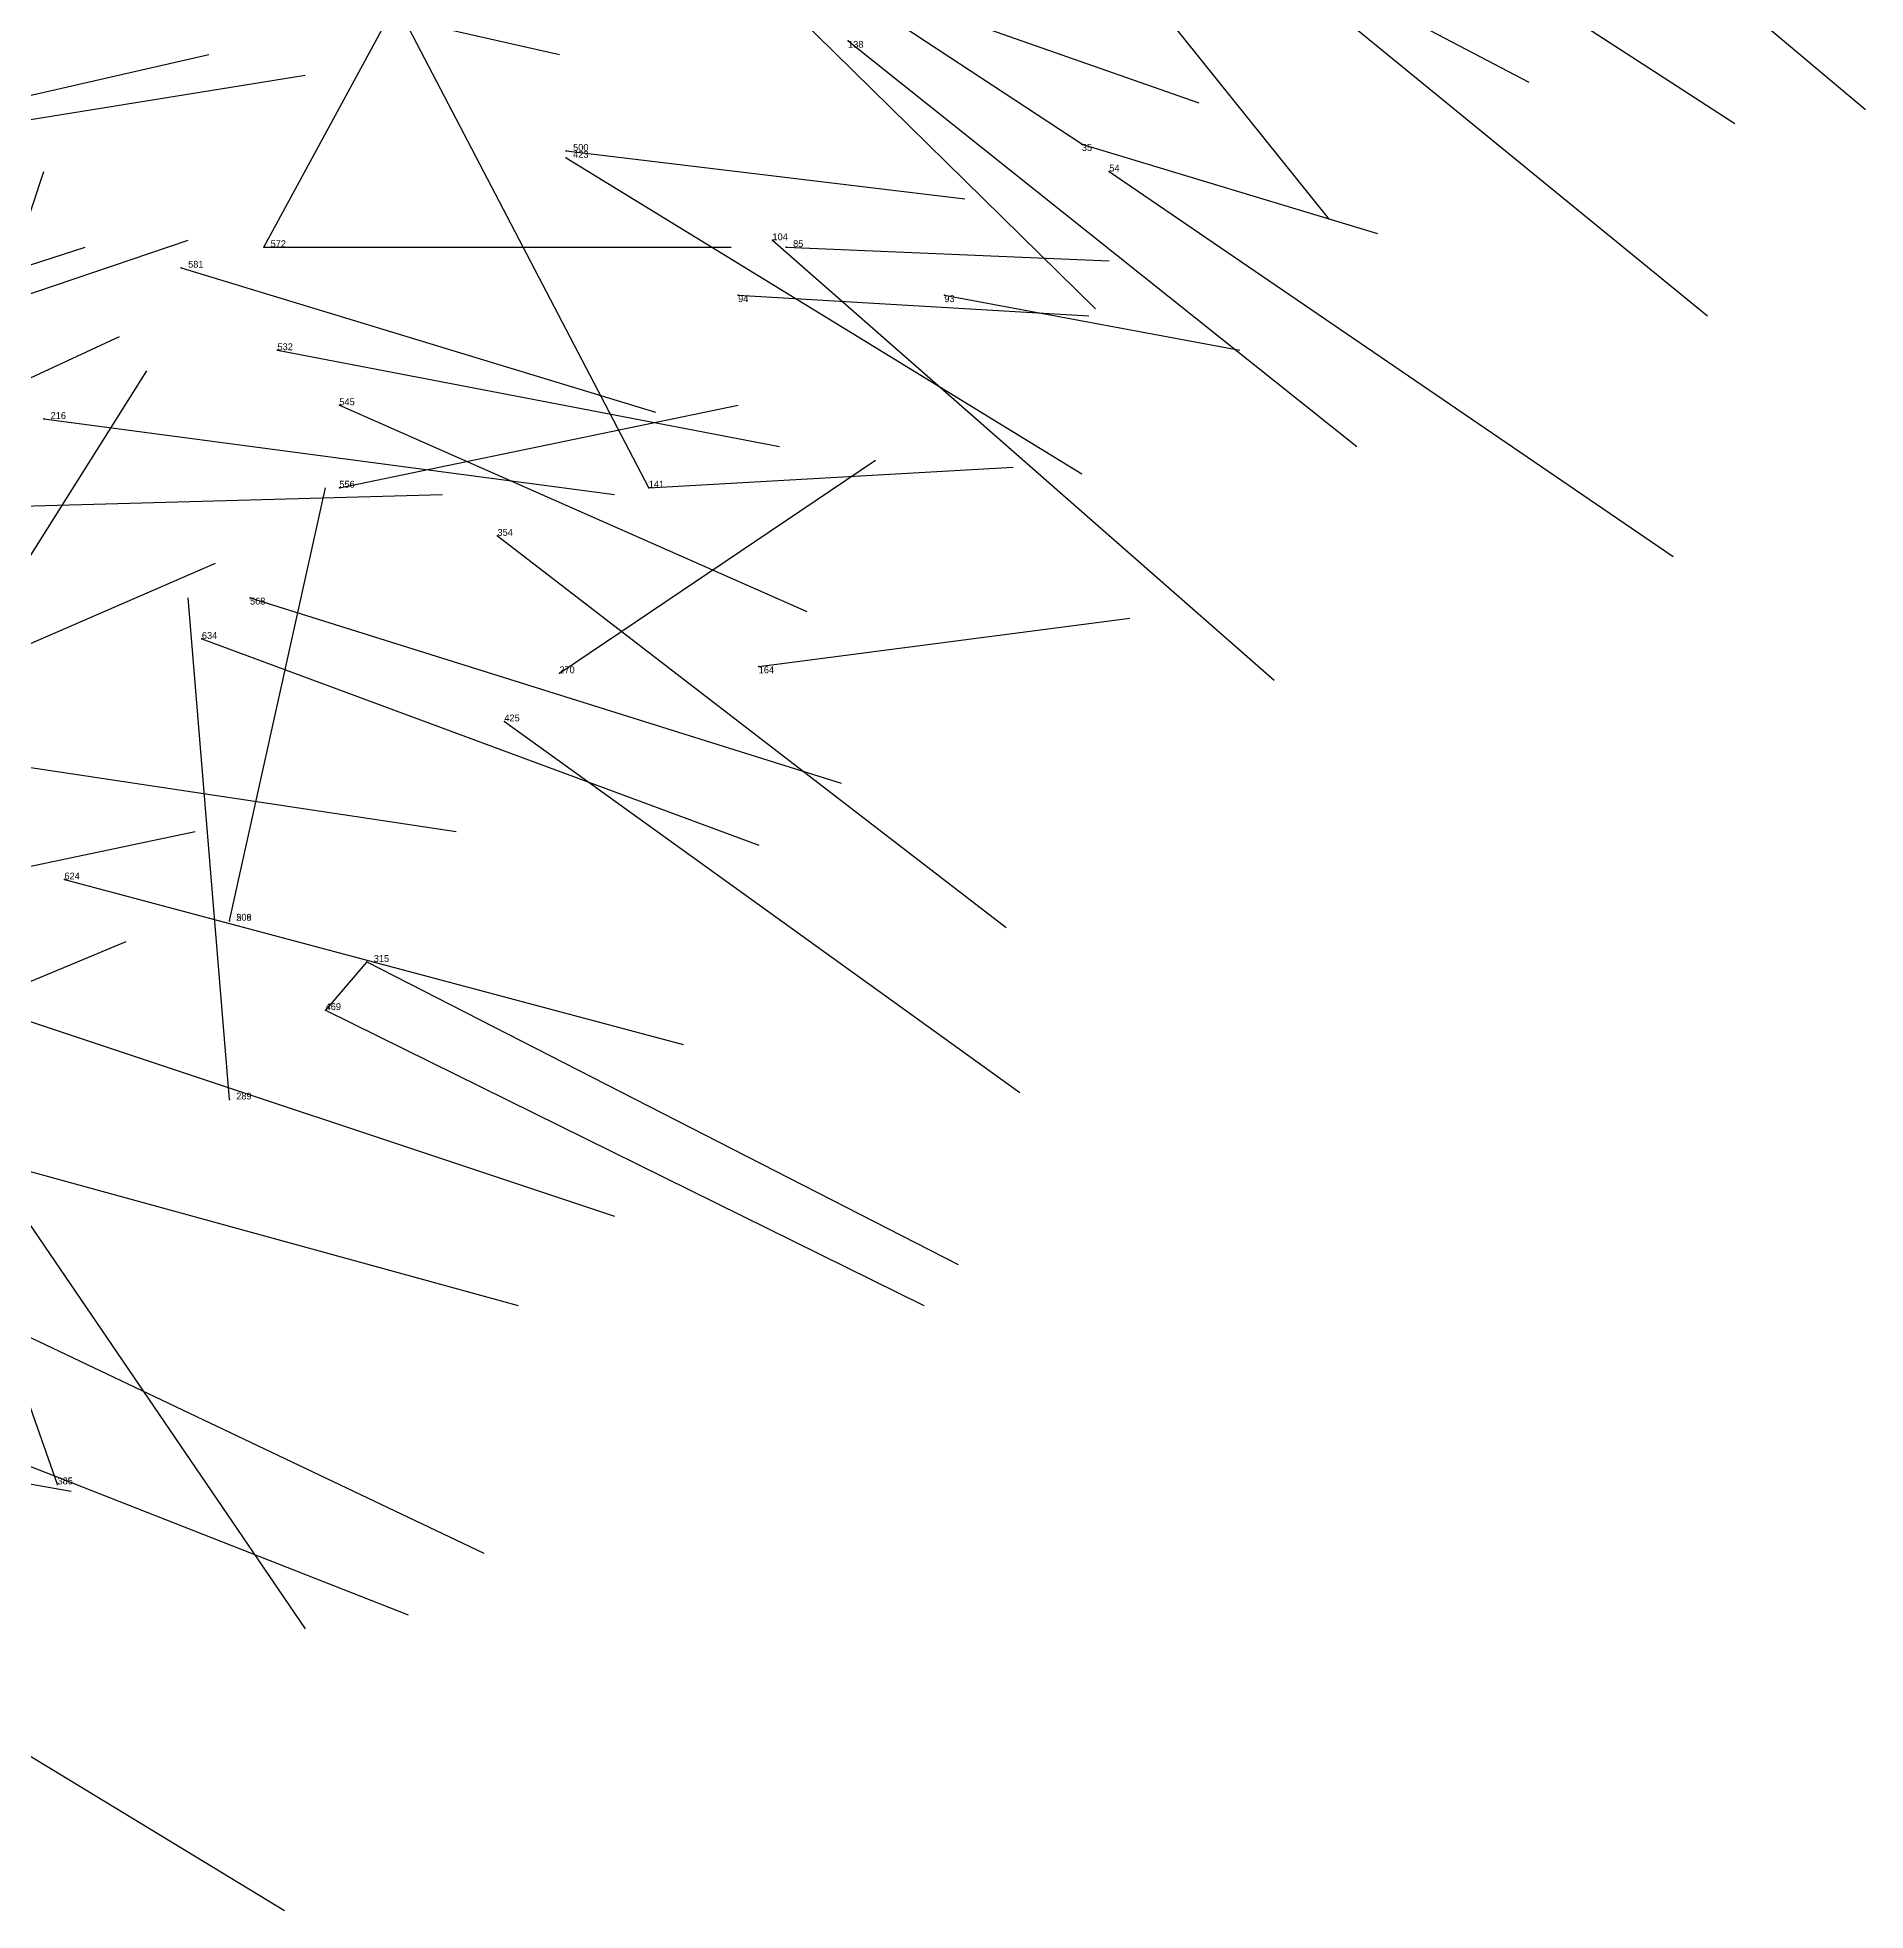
# Model space of a CAD drawing. Extents: x -747426.44 to -747424.45, y -964659.9 to -964657.28.
# Drawn here: x -747425.2379 to -747424.972, y -964658.888 to -964658.6155 of the extents above; entities that cross this region are included whole.
import ezdxf

# ---------------------------------------------------------------- set-up
doc = ezdxf.new("R2010")
doc.units = 0
for name, color, linetype in [('Facilities', 3, 'CONTINUOUS'), ('Facilities_lines', 3, 'CONTINUOUS'), ('Normals', 1, 'CONTINUOUS'), ('Source_points', 5, 'CONTINUOUS'), ('Text', 3, 'CONTINUOUS')]:
    doc.layers.add(name, color=color, linetype=linetype)

msp = doc.modelspace()

# ---------------------------------------------------------------- linework, layer by layer
at = {"layer": 'Facilities', "color": 3}
for p in [(-747425.12, -964658.616, 137.199), (-747425.161, -964658.632, 137.049), (-747425.086, -964658.631, 136.987), (-747425.161, -964658.633, 137.207), (-747425.082, -964658.635, 137.185), (-747425.205, -964658.646, 137.085), (-747425.131, -964658.645, 137.2), (-747425.129, -964658.646, 137.014), (-747425.217, -964658.649, 137.232), (-747425.136, -964658.653, 137.023), (-747425.106, -964658.653, 136.997), (-747425.203, -964658.661, 137.077), (-747425.237, -964658.671, 137.242), (-747425.194, -964658.669, 137.226), (-747425.194, -964658.681, 137.069), (-747425.149, -964658.681, 137.034), (-747425.171, -964658.688, 137.22), (-747425.207, -964658.697, 137.237), (-747425.214, -964658.703, 137.246), (-747425.162, -964658.708, 137.055), (-747425.133, -964658.707, 137.038), (-747425.17, -964658.715, 137.232), (-747425.234, -964658.738, 137.267), (-747425.21, -964658.744, 137.082), (-747425.19, -964658.75, 137.252), (-747425.21, -964658.77, 137.104), (-747425.235, -964658.826, 137.135)]:
    msp.add_point(p, dxfattribs=at)
at = {"layer": 'Facilities_lines', "color": 3}
for p, q in [((-747425.086, -964658.631, 136.987), (-747425.156, -964658.585, 137.026)), ((-747425.205, -964658.646, 137.085), (-747425.186, -964658.611, 137.075)), ((-747425.149, -964658.681, 137.034), (-747425.185, -964658.612, 137.065)), ((-747425.21, -964658.744, 137.082), (-747425.21, -964658.744, 137.082)), ((-747425.19, -964658.75, 137.252), (-747425.196, -964658.757, 137.252))]:
    msp.add_line(p, q, dxfattribs=at)
at = {"layer": 'Normals', "color": 1}
for p, q in [((-747425.048, -964658.562, 137.202), (-747424.972, -964658.626, 137.211)), ((-747425.095, -964658.586, 137.199), (-747425.05, -964658.642, 137.269)), ((-747425.072, -964658.593, 137.182), (-747424.995, -964658.656, 137.184)), ((-747425.143, -964658.597, 137.206), (-747425.084, -964658.655, 137.262)), ((-747425.061, -964658.601, 136.987), (-747425.021, -964658.622, 137.076)), ((-747425.206, -964658.608, 137.22), (-747425.162, -964658.618, 137.309)), ((-747425.025, -964658.606, 136.981), (-747424.991, -964658.628, 137.072)), ((-747425.109, -964658.611, 136.993), (-747425.069, -964658.625, 137.084)), ((-747425.12, -964658.616, 137.199), (-747425.046, -964658.675, 137.232)), ((-747425.27, -964658.631, 137.255), (-747425.213, -964658.618, 137.336)), ((-747425.255, -964658.63, 137.247), (-747425.199, -964658.621, 137.329)), ((-747425.161, -964658.632, 137.049), (-747425.103, -964658.639, 137.13)), ((-747425.086, -964658.631, 136.987), (-747425.043, -964658.644, 137.077)), ((-747425.253, -964658.683, 137.113), (-747425.237, -964658.635, 137.199)), ((-747425.161, -964658.633, 137.207), (-747425.086, -964658.679, 137.255)), ((-747425.082, -964658.635, 137.185), (-747425, -964658.691, 137.195)), ((-747425.29, -964658.665, 137.285), (-747425.231, -964658.646, 137.364)), ((-747425.275, -964658.665, 137.267), (-747425.216, -964658.645, 137.345)), ((-747425.205, -964658.646, 137.085), (-747425.137, -964658.646, 137.159)), ((-747425.131, -964658.645, 137.2), (-747425.058, -964658.709, 137.224)), ((-747425.129, -964658.646, 137.014), (-747425.082, -964658.648, 137.102)), ((-747425.217, -964658.649, 137.232), (-747425.148, -964658.67, 137.302)), ((-747425.136, -964658.653, 137.023), (-747425.085, -964658.656, 137.109)), ((-747425.106, -964658.653, 136.997), (-747425.063, -964658.661, 137.087)), ((-747425.282, -964658.685, 137.288), (-747425.226, -964658.659, 137.367)), ((-747425.203, -964658.661, 137.077), (-747425.13, -964658.675, 137.144)), ((-747425.251, -964658.71, 137.115), (-747425.222, -964658.664, 137.199)), ((-747425.237, -964658.671, 137.242), (-747425.154, -964658.682, 137.297)), ((-747425.194, -964658.681, 137.069), (-747425.136, -964658.669, 137.15)), ((-747425.194, -964658.669, 137.226), (-747425.126, -964658.699, 137.293)), ((-747425.162, -964658.708, 137.055), (-747425.116, -964658.677, 137.138)), ((-747425.149, -964658.681, 137.034), (-747425.096, -964658.678, 137.119)), ((-747425.252, -964658.684, 137.261), (-747425.179, -964658.682, 137.329)), ((-747425.21, -964658.744, 137.082), (-747425.196, -964658.681, 137.158)), ((-747425.21, -964658.744, 137.082), (-747425.196, -964658.681, 137.158)), ((-747425.171, -964658.688, 137.22), (-747425.097, -964658.745, 137.255)), ((-747425.272, -964658.718, 137.291), (-747425.212, -964658.692, 137.367)), ((-747425.21, -964658.77, 137.104), (-747425.216, -964658.697, 137.172)), ((-747425.207, -964658.697, 137.237), (-747425.121, -964658.724, 137.28)), ((-747425.133, -964658.707, 137.038), (-747425.079, -964658.7, 137.122)), ((-747425.214, -964658.703, 137.246), (-747425.133, -964658.733, 137.296)), ((-747425.17, -964658.715, 137.232), (-747425.095, -964658.769, 137.27)), ((-747425.257, -964658.719, 137.273), (-747425.177, -964658.731, 137.331)), ((-747425.286, -964658.746, 137.312), (-747425.215, -964658.731, 137.38)), ((-747425.234, -964658.738, 137.267), (-747425.144, -964658.762, 137.302)), ((-747425.285, -964658.772, 137.333), (-747425.225, -964658.747, 137.409)), ((-747425.19, -964658.75, 137.252), (-747425.104, -964658.794, 137.277)), ((-747425.235, -964658.826, 137.135), (-747425.26, -964658.755, 137.2)), ((-747425.241, -964658.758, 137.287), (-747425.154, -964658.787, 137.328)), ((-747425.196, -964658.757, 137.252), (-747425.109, -964658.8, 137.275)), ((-747425.248, -964658.778, 137.308), (-747425.168, -964658.8, 137.364)), ((-747425.246, -964658.778, 137.131), (-747425.199, -964658.847, 137.076)), ((-747425.255, -964658.797, 137.328), (-747425.173, -964658.836, 137.369)), ((-747425.268, -964658.812, 137.338), (-747425.184, -964658.845, 137.382)), ((-747425.312, -964658.813, 137.363), (-747425.233, -964658.827, 137.422)), ((-747425.281, -964658.84, 137.349), (-747425.202, -964658.888, 137.388))]:
    msp.add_line(p, q, dxfattribs=at)
at = {"layer": 'Source_points', "color": 5}
for p in [(-747425.21, -964658.744, 137.082), (-747425.196, -964658.757, 137.252)]:
    msp.add_point(p, dxfattribs=at)

# ---------------------------------------------------------------- texts
at = {"layer": 'Text', "color": 3}
for s, p in [('138', (-747425.12, -964658.617, 137.199)), ('423', (-747425.16, -964658.633, 137.207)), ('500', (-747425.16, -964658.632, 137.049)), ('35', (-747425.086, -964658.632, 136.987)), ('54', (-747425.082, -964658.635, 137.185)), ('572', (-747425.204, -964658.646, 137.085)), ('104', (-747425.131, -964658.645, 137.2)), ('85', (-747425.128, -964658.646, 137.014)), ('581', (-747425.216, -964658.649, 137.232)), ('94', (-747425.136, -964658.654, 137.023)), ('93', (-747425.106, -964658.654, 136.997)), ('532', (-747425.203, -964658.661, 137.077)), ('545', (-747425.194, -964658.669, 137.226)), ('216', (-747425.236, -964658.671, 137.242)), ('556', (-747425.194, -964658.681, 137.069)), ('141', (-747425.149, -964658.681, 137.034)), ('354', (-747425.171, -964658.688, 137.22)), ('568', (-747425.207, -964658.698, 137.237)), ('634', (-747425.214, -964658.703, 137.246)), ('270', (-747425.162, -964658.708, 137.055)), ('164', (-747425.133, -964658.708, 137.038)), ('425', (-747425.17, -964658.715, 137.232)), ('624', (-747425.234, -964658.738, 137.267)), ('509', (-747425.209, -964658.744, 137.082)), ('206', (-747425.209, -964658.744, 137.082)), ('315', (-747425.189, -964658.75, 137.252)), ('469', (-747425.196, -964658.757, 137.252)), ('289', (-747425.209, -964658.77, 137.104)), ('385', (-747425.235, -964658.826, 137.135))]:
    msp.add_text(s, height=0.001, dxfattribs=at).set_placement(p)

doc.saveas('drawing.dxf')
